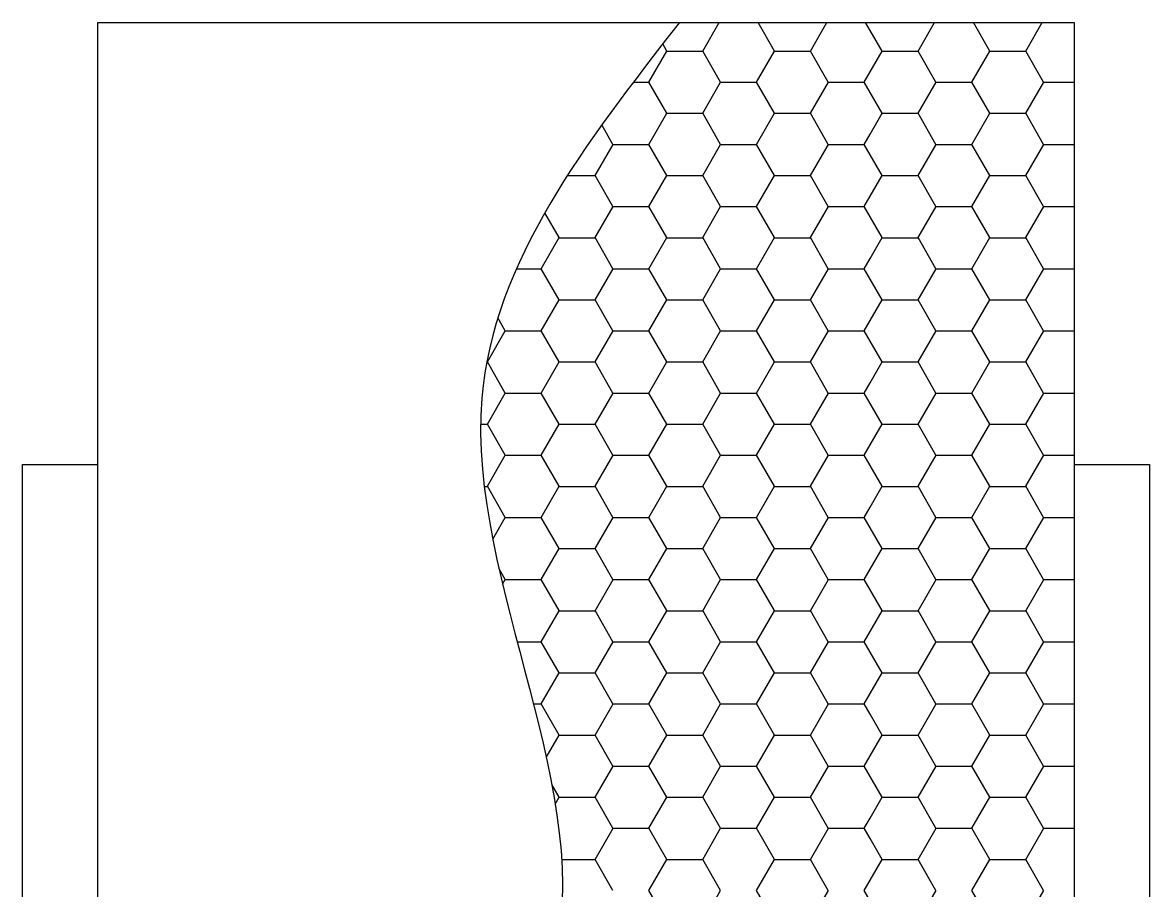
# Model space of a CAD drawing. Header units: inches. Extents: x 11.8 to 54.3, y 10.8 to 35.6.
# Drawn here: x 20.1966 to 20.4957, y 27.4049 to 27.6352 of the extents above; entities that cross this region are included whole.
import ezdxf

# ---------------------------------------------------------------- set-up
doc = ezdxf.new("R2010")
doc.units = ezdxf.units.IN
doc.header["$MEASUREMENT"] = 0
doc.layers.add('02', color=2, linetype='Continuous')
doc.layers.add('4', color=4, linetype='Continuous')

msp = doc.modelspace()

# ---------------------------------------------------------------- linework, layer by layer
at = {"layer": '02'}
for p, q in [((20.37714, 27.62757), (20.38152, 27.63515)), ((20.39618, 27.62758), (20.39181, 27.63515)), ((20.40572, 27.62757), (20.41009, 27.63515)), ((20.42158, 27.63308), (20.42038, 27.63515)), ((20.43429, 27.62757), (20.43867, 27.63515)), ((20.45333, 27.62758), (20.44896, 27.63515)), ((20.46287, 27.62757), (20.46724, 27.63515)), ((20.42476, 27.62758), (20.42158, 27.63308)), ((20.36761, 27.62758), (20.36651, 27.62947)), ((20.36285, 27.61933), (20.36762, 27.62757)), ((20.36761, 27.62757), (20.37713, 27.62757)), ((20.38189, 27.61933), (20.37713, 27.62758)), ((20.39143, 27.61933), (20.39619, 27.62757)), ((20.39618, 27.62757), (20.40571, 27.62757)), ((20.41047, 27.61933), (20.40571, 27.62758)), ((20.42158, 27.62206), (20.42477, 27.62757)), ((20.42476, 27.62757), (20.43428, 27.62757)), ((20.43904, 27.61933), (20.43428, 27.62758)), ((20.44858, 27.61933), (20.45334, 27.62757)), ((20.45333, 27.62757), (20.46286, 27.62757)), ((20.46762, 27.61933), (20.46285, 27.62758)), ((20.42, 27.61933), (20.42158, 27.62206)), ((20.35872, 27.61932), (20.36284, 27.61932)), ((20.36761, 27.61108), (20.36284, 27.61933)), ((20.37714, 27.61108), (20.3819, 27.61933)), ((20.38189, 27.61932), (20.39142, 27.61932)), ((20.39618, 27.61108), (20.39142, 27.61933)), ((20.40572, 27.61108), (20.41048, 27.61933)), ((20.41047, 27.61932), (20.41999, 27.61932)), ((20.42158, 27.61658), (20.41999, 27.61933)), ((20.43429, 27.61108), (20.43905, 27.61933)), ((20.43904, 27.61932), (20.44857, 27.61932)), ((20.45333, 27.61108), (20.44857, 27.61933)), ((20.46287, 27.61108), (20.46763, 27.61933)), ((20.46762, 27.61932), (20.4757, 27.61932)), ((20.42476, 27.61108), (20.42158, 27.61658)), ((20.36285, 27.60283), (20.36762, 27.61108)), ((20.36761, 27.61107), (20.37713, 27.61107)), ((20.38189, 27.60283), (20.37713, 27.61108)), ((20.39143, 27.60283), (20.39619, 27.61108)), ((20.39618, 27.61107), (20.40571, 27.61107)), ((20.41047, 27.60283), (20.40571, 27.61108)), ((20.42158, 27.60556), (20.42477, 27.61108)), ((20.42476, 27.61107), (20.43428, 27.61107)), ((20.43904, 27.60283), (20.43428, 27.61108)), ((20.44858, 27.60283), (20.45334, 27.61108)), ((20.45333, 27.61107), (20.46286, 27.61107)), ((20.46762, 27.60283), (20.46285, 27.61108)), ((20.35332, 27.60283), (20.35035, 27.60798)), ((20.42, 27.60283), (20.42158, 27.60556)), ((20.34857, 27.59458), (20.35333, 27.60283)), ((20.35332, 27.60282), (20.36284, 27.60282)), ((20.36761, 27.59458), (20.36284, 27.60283)), ((20.37714, 27.59458), (20.3819, 27.60283)), ((20.38189, 27.60282), (20.39142, 27.60282)), ((20.39618, 27.59458), (20.39142, 27.60283)), ((20.40572, 27.59458), (20.41048, 27.60283)), ((20.41047, 27.60282), (20.41999, 27.60282)), ((20.42158, 27.60008), (20.41999, 27.60283)), ((20.43429, 27.59458), (20.43905, 27.60283)), ((20.43904, 27.60282), (20.44857, 27.60282)), ((20.45333, 27.59458), (20.44857, 27.60283)), ((20.46287, 27.59458), (20.46763, 27.60283)), ((20.46762, 27.60282), (20.4757, 27.60282)), ((20.42476, 27.59458), (20.42158, 27.60008)), ((20.34123, 27.59457), (20.34856, 27.59457)), ((20.35332, 27.58634), (20.34856, 27.59458)), ((20.36285, 27.58633), (20.36762, 27.59458)), ((20.36761, 27.59457), (20.37713, 27.59457)), ((20.38189, 27.58634), (20.37713, 27.59458)), ((20.39143, 27.58633), (20.39619, 27.59458)), ((20.39618, 27.59457), (20.40571, 27.59457)), ((20.41047, 27.58634), (20.40571, 27.59458)), ((20.42158, 27.58906), (20.42477, 27.59458)), ((20.42476, 27.59457), (20.43428, 27.59457)), ((20.43904, 27.58634), (20.43428, 27.59458)), ((20.44858, 27.58633), (20.45334, 27.59458)), ((20.45333, 27.59457), (20.46286, 27.59457)), ((20.46762, 27.58634), (20.46285, 27.59458)), ((20.42, 27.58633), (20.42158, 27.58906)), ((20.33903, 27.57809), (20.33523, 27.58467)), ((20.34857, 27.57808), (20.35333, 27.58633)), ((20.35332, 27.58632), (20.36284, 27.58632)), ((20.36761, 27.57809), (20.36284, 27.58634)), ((20.37714, 27.57808), (20.3819, 27.58633)), ((20.38189, 27.58632), (20.39142, 27.58632)), ((20.39618, 27.57809), (20.39142, 27.58634)), ((20.40572, 27.57808), (20.41048, 27.58633)), ((20.41047, 27.58632), (20.41999, 27.58632)), ((20.42158, 27.58358), (20.41999, 27.58634)), ((20.43429, 27.57808), (20.43905, 27.58633)), ((20.43904, 27.58632), (20.44857, 27.58632)), ((20.45333, 27.57809), (20.44857, 27.58634)), ((20.46287, 27.57808), (20.46763, 27.58633)), ((20.46762, 27.58632), (20.4757, 27.58632)), ((20.42476, 27.57809), (20.42158, 27.58358)), ((20.33428, 27.56983), (20.33904, 27.57808)), ((20.33903, 27.57807), (20.34856, 27.57807)), ((20.35332, 27.56984), (20.34856, 27.57809)), ((20.36285, 27.56983), (20.36762, 27.57808)), ((20.36761, 27.57807), (20.37713, 27.57807)), ((20.38189, 27.56984), (20.37713, 27.57809)), ((20.39143, 27.56983), (20.39619, 27.57808)), ((20.39618, 27.57807), (20.40571, 27.57807)), ((20.41047, 27.56984), (20.40571, 27.57809)), ((20.42158, 27.57256), (20.42477, 27.57808)), ((20.42476, 27.57807), (20.43428, 27.57807)), ((20.43904, 27.56984), (20.43428, 27.57809)), ((20.44858, 27.56983), (20.45334, 27.57808)), ((20.45333, 27.57807), (20.46286, 27.57807)), ((20.46762, 27.56984), (20.46285, 27.57809)), ((20.42, 27.56983), (20.42158, 27.57256)), ((20.3277, 27.56982), (20.33427, 27.56982)), ((20.33903, 27.56159), (20.33427, 27.56984)), ((20.34857, 27.56158), (20.35333, 27.56983)), ((20.35332, 27.56982), (20.36284, 27.56982)), ((20.36761, 27.56159), (20.36284, 27.56984)), ((20.37714, 27.56158), (20.3819, 27.56983)), ((20.38189, 27.56982), (20.39142, 27.56982)), ((20.39618, 27.56159), (20.39142, 27.56984)), ((20.40572, 27.56158), (20.41048, 27.56983)), ((20.41047, 27.56982), (20.41999, 27.56982)), ((20.42158, 27.56709), (20.41999, 27.56984)), ((20.43429, 27.56158), (20.43905, 27.56983)), ((20.43904, 27.56982), (20.44857, 27.56982)), ((20.45333, 27.56159), (20.44857, 27.56984)), ((20.46287, 27.56158), (20.46763, 27.56983)), ((20.46762, 27.56982), (20.4757, 27.56982)), ((20.42476, 27.56159), (20.42158, 27.56709)), ((20.33428, 27.55333), (20.33904, 27.56158)), ((20.33903, 27.56158), (20.34856, 27.56158)), ((20.35332, 27.55334), (20.34856, 27.56159)), ((20.36285, 27.55333), (20.36762, 27.56158)), ((20.36761, 27.56158), (20.37713, 27.56158)), ((20.38189, 27.55334), (20.37713, 27.56159)), ((20.39143, 27.55333), (20.39619, 27.56158)), ((20.39618, 27.56158), (20.40571, 27.56158)), ((20.41047, 27.55334), (20.40571, 27.56159)), ((20.42158, 27.55607), (20.42477, 27.56158)), ((20.42476, 27.56158), (20.43428, 27.56158)), ((20.43904, 27.55334), (20.43428, 27.56159)), ((20.44858, 27.55333), (20.45334, 27.56158)), ((20.45333, 27.56158), (20.46286, 27.56158)), ((20.46762, 27.55334), (20.46285, 27.56159)), ((20.32474, 27.55334), (20.32276, 27.55678)), ((20.42, 27.55333), (20.42158, 27.55607)), ((20.31999, 27.54509), (20.32475, 27.55333)), ((20.32474, 27.55333), (20.33427, 27.55333)), ((20.33903, 27.54509), (20.33427, 27.55334)), ((20.34857, 27.54509), (20.35333, 27.55333)), ((20.35332, 27.55333), (20.36284, 27.55333)), ((20.36761, 27.54509), (20.36284, 27.55334)), ((20.37714, 27.54509), (20.3819, 27.55333)), ((20.38189, 27.55333), (20.39142, 27.55333)), ((20.39618, 27.54509), (20.39142, 27.55334)), ((20.40572, 27.54509), (20.41048, 27.55333)), ((20.41047, 27.55333), (20.41999, 27.55333)), ((20.42158, 27.55059), (20.41999, 27.55334)), ((20.43429, 27.54509), (20.43905, 27.55333)), ((20.43904, 27.55333), (20.44857, 27.55333)), ((20.45333, 27.54509), (20.44857, 27.55334)), ((20.46287, 27.54509), (20.46763, 27.55333)), ((20.46762, 27.55333), (20.4757, 27.55333)), ((20.42476, 27.54509), (20.42158, 27.55059)), ((20.31981, 27.54508), (20.31998, 27.54508)), ((20.32474, 27.53684), (20.31998, 27.54509)), ((20.33428, 27.53684), (20.33904, 27.54509)), ((20.33903, 27.54508), (20.34856, 27.54508)), ((20.35332, 27.53684), (20.34856, 27.54509)), ((20.36285, 27.53684), (20.36762, 27.54509)), ((20.36761, 27.54508), (20.37713, 27.54508)), ((20.38189, 27.53684), (20.37713, 27.54509)), ((20.39143, 27.53684), (20.39619, 27.54509)), ((20.39618, 27.54508), (20.40571, 27.54508)), ((20.41047, 27.53684), (20.40571, 27.54509)), ((20.42158, 27.53957), (20.42477, 27.54509)), ((20.42476, 27.54508), (20.43428, 27.54508)), ((20.43904, 27.53684), (20.43428, 27.54509)), ((20.44858, 27.53684), (20.45334, 27.54509)), ((20.45333, 27.54508), (20.46286, 27.54508)), ((20.46762, 27.53684), (20.46285, 27.54509)), ((20.42, 27.53684), (20.42158, 27.53957)), ((20.31999, 27.52859), (20.32475, 27.53684)), ((20.32474, 27.53683), (20.33427, 27.53683)), ((20.33903, 27.52859), (20.33427, 27.53684)), ((20.34857, 27.52859), (20.35333, 27.53684)), ((20.35332, 27.53683), (20.36284, 27.53683)), ((20.36761, 27.52859), (20.36284, 27.53684)), ((20.37714, 27.52859), (20.3819, 27.53684)), ((20.38189, 27.53683), (20.39142, 27.53683)), ((20.39618, 27.52859), (20.39142, 27.53684)), ((20.40572, 27.52859), (20.41048, 27.53684)), ((20.41047, 27.53683), (20.41999, 27.53683)), ((20.42158, 27.53409), (20.41999, 27.53684)), ((20.43429, 27.52859), (20.43905, 27.53684)), ((20.43904, 27.53683), (20.44857, 27.53683)), ((20.45333, 27.52859), (20.44857, 27.53684)), ((20.46287, 27.52859), (20.46763, 27.53684)), ((20.46762, 27.53683), (20.4757, 27.53683)), ((20.42476, 27.52859), (20.42158, 27.53409)), ((20.31819, 27.52858), (20.31998, 27.52858)), ((20.32474, 27.52034), (20.31998, 27.52859)), ((20.33428, 27.52034), (20.33904, 27.52859)), ((20.33903, 27.52858), (20.34856, 27.52858)), ((20.35332, 27.52034), (20.34856, 27.52859)), ((20.36285, 27.52034), (20.36762, 27.52859)), ((20.36761, 27.52858), (20.37713, 27.52858)), ((20.38189, 27.52034), (20.37713, 27.52859)), ((20.39143, 27.52034), (20.39619, 27.52859)), ((20.39618, 27.52858), (20.40571, 27.52858)), ((20.41047, 27.52034), (20.40571, 27.52859)), ((20.42158, 27.52307), (20.42477, 27.52859)), ((20.42476, 27.52858), (20.43428, 27.52858)), ((20.43904, 27.52034), (20.43428, 27.52859)), ((20.44858, 27.52034), (20.45334, 27.52859)), ((20.45333, 27.52858), (20.46286, 27.52858)), ((20.46762, 27.52034), (20.46285, 27.52859)), ((20.42, 27.52034), (20.42158, 27.52307)), ((20.31999, 27.51209), (20.32475, 27.52034)), ((20.32474, 27.52033), (20.33427, 27.52033)), ((20.33903, 27.5121), (20.33427, 27.52034)), ((20.34857, 27.51209), (20.35333, 27.52034)), ((20.35332, 27.52033), (20.36284, 27.52033)), ((20.36761, 27.5121), (20.36284, 27.52034)), ((20.37714, 27.51209), (20.3819, 27.52034)), ((20.38189, 27.52033), (20.39142, 27.52033)), ((20.39618, 27.5121), (20.39142, 27.52034)), ((20.40572, 27.51209), (20.41048, 27.52034)), ((20.41047, 27.52033), (20.41999, 27.52033)), ((20.42158, 27.51759), (20.41999, 27.52034)), ((20.43429, 27.51209), (20.43905, 27.52034)), ((20.43904, 27.52033), (20.44857, 27.52033)), ((20.45333, 27.5121), (20.44857, 27.52034)), ((20.46287, 27.51209), (20.46763, 27.52034)), ((20.46762, 27.52033), (20.4757, 27.52033)), ((20.42476, 27.5121), (20.42158, 27.51759)), ((20.4757, 27.51786), (20.4957, 27.51786)), ((20.31917, 27.51208), (20.31998, 27.51208)), ((20.32474, 27.50385), (20.31998, 27.5121)), ((20.33428, 27.50384), (20.33904, 27.51209)), ((20.33903, 27.51208), (20.34856, 27.51208)), ((20.35332, 27.50385), (20.34856, 27.5121)), ((20.36285, 27.50384), (20.36762, 27.51209)), ((20.36761, 27.51208), (20.37713, 27.51208)), ((20.38189, 27.50385), (20.37713, 27.5121)), ((20.39143, 27.50384), (20.39619, 27.51209)), ((20.39618, 27.51208), (20.40571, 27.51208)), ((20.41047, 27.50385), (20.40571, 27.5121)), ((20.42158, 27.50657), (20.42477, 27.51209)), ((20.42476, 27.51208), (20.43428, 27.51208)), ((20.43904, 27.50385), (20.43428, 27.5121)), ((20.44858, 27.50384), (20.45334, 27.51209)), ((20.45333, 27.51208), (20.46286, 27.51208)), ((20.46762, 27.50385), (20.46285, 27.5121)), ((20.42, 27.50384), (20.42158, 27.50657)), ((20.32142, 27.49807), (20.32475, 27.50384)), ((20.32474, 27.50383), (20.33427, 27.50383)), ((20.33903, 27.4956), (20.33427, 27.50385)), ((20.34857, 27.49559), (20.35333, 27.50384)), ((20.35332, 27.50383), (20.36284, 27.50383)), ((20.36761, 27.4956), (20.36284, 27.50385)), ((20.37714, 27.49559), (20.3819, 27.50384)), ((20.38189, 27.50383), (20.39142, 27.50383)), ((20.39618, 27.4956), (20.39142, 27.50385)), ((20.40572, 27.49559), (20.41048, 27.50384)), ((20.41047, 27.50383), (20.41999, 27.50383)), ((20.42158, 27.50109), (20.41999, 27.50385)), ((20.43429, 27.49559), (20.43905, 27.50384)), ((20.43904, 27.50383), (20.44857, 27.50383)), ((20.45333, 27.4956), (20.44857, 27.50385)), ((20.46287, 27.49559), (20.46763, 27.50384)), ((20.46762, 27.50383), (20.4757, 27.50383)), ((20.42476, 27.4956), (20.42158, 27.50109)), ((20.33428, 27.48734), (20.33904, 27.49559)), ((20.33903, 27.49558), (20.34856, 27.49558)), ((20.35332, 27.48735), (20.34856, 27.4956)), ((20.36285, 27.48734), (20.36762, 27.49559)), ((20.36761, 27.49558), (20.37713, 27.49558)), ((20.38189, 27.48735), (20.37713, 27.4956)), ((20.39143, 27.48734), (20.39619, 27.49559)), ((20.39618, 27.49558), (20.40571, 27.49558)), ((20.41047, 27.48735), (20.40571, 27.4956)), ((20.42158, 27.49007), (20.42477, 27.49559)), ((20.42476, 27.49558), (20.43428, 27.49558)), ((20.43904, 27.48735), (20.43428, 27.4956)), ((20.44858, 27.48734), (20.45334, 27.49559)), ((20.45333, 27.49558), (20.46286, 27.49558)), ((20.46762, 27.48735), (20.46285, 27.4956)), ((20.32474, 27.48735), (20.32309, 27.49021)), ((20.42, 27.48734), (20.42158, 27.49007)), ((20.32404, 27.48611), (20.32475, 27.48734)), ((20.32474, 27.48734), (20.33427, 27.48734)), ((20.33903, 27.4791), (20.33427, 27.48735)), ((20.34857, 27.47909), (20.35333, 27.48734)), ((20.35332, 27.48734), (20.36284, 27.48734)), ((20.36761, 27.4791), (20.36284, 27.48735)), ((20.37714, 27.47909), (20.3819, 27.48734)), ((20.38189, 27.48734), (20.39142, 27.48734)), ((20.39618, 27.4791), (20.39142, 27.48735)), ((20.40572, 27.47909), (20.41048, 27.48734)), ((20.41047, 27.48734), (20.41999, 27.48734)), ((20.42158, 27.4846), (20.41999, 27.48735)), ((20.43429, 27.47909), (20.43905, 27.48734)), ((20.43904, 27.48734), (20.44857, 27.48734)), ((20.45333, 27.4791), (20.44857, 27.48735)), ((20.46287, 27.47909), (20.46763, 27.48734)), ((20.46762, 27.48734), (20.4757, 27.48734)), ((20.42476, 27.4791), (20.42158, 27.4846)), ((20.33428, 27.47085), (20.33904, 27.47909)), ((20.33903, 27.47909), (20.34856, 27.47909)), ((20.35332, 27.47085), (20.34856, 27.4791)), ((20.36285, 27.47085), (20.36762, 27.47909)), ((20.36761, 27.47909), (20.37713, 27.47909)), ((20.38189, 27.47085), (20.37713, 27.4791)), ((20.39143, 27.47085), (20.39619, 27.47909)), ((20.39618, 27.47909), (20.40571, 27.47909)), ((20.41047, 27.47085), (20.40571, 27.4791)), ((20.42158, 27.47358), (20.42477, 27.47909)), ((20.42476, 27.47909), (20.43428, 27.47909)), ((20.43904, 27.47085), (20.43428, 27.4791)), ((20.44858, 27.47085), (20.45334, 27.47909)), ((20.45333, 27.47909), (20.46286, 27.47909)), ((20.46762, 27.47085), (20.46285, 27.4791)), ((20.42, 27.47085), (20.42158, 27.47358)), ((20.32789, 27.47084), (20.33427, 27.47084)), ((20.33903, 27.4626), (20.33427, 27.47085)), ((20.34857, 27.4626), (20.35333, 27.47085)), ((20.35332, 27.47084), (20.36284, 27.47084)), ((20.36761, 27.4626), (20.36284, 27.47085)), ((20.37714, 27.4626), (20.3819, 27.47085)), ((20.38189, 27.47084), (20.39142, 27.47084)), ((20.39618, 27.4626), (20.39142, 27.47085)), ((20.40572, 27.4626), (20.41048, 27.47085)), ((20.41047, 27.47084), (20.41999, 27.47084)), ((20.42158, 27.4681), (20.41999, 27.47085)), ((20.43429, 27.4626), (20.43905, 27.47085)), ((20.43904, 27.47084), (20.44857, 27.47084)), ((20.45333, 27.4626), (20.44857, 27.47085)), ((20.46287, 27.4626), (20.46763, 27.47085)), ((20.46762, 27.47084), (20.4757, 27.47084)), ((20.42476, 27.4626), (20.42158, 27.4681)), ((20.33428, 27.45435), (20.33904, 27.4626)), ((20.33903, 27.46259), (20.34856, 27.46259)), ((20.35332, 27.45435), (20.34856, 27.4626)), ((20.36285, 27.45435), (20.36762, 27.4626)), ((20.36761, 27.46259), (20.37713, 27.46259)), ((20.38189, 27.45435), (20.37713, 27.4626)), ((20.39143, 27.45435), (20.39619, 27.4626)), ((20.39618, 27.46259), (20.40571, 27.46259)), ((20.41047, 27.45435), (20.40571, 27.4626)), ((20.42158, 27.45708), (20.42477, 27.4626)), ((20.42476, 27.46259), (20.43428, 27.46259)), ((20.43904, 27.45435), (20.43428, 27.4626)), ((20.44858, 27.45435), (20.45334, 27.4626)), ((20.45333, 27.46259), (20.46286, 27.46259)), ((20.46762, 27.45435), (20.46285, 27.4626)), ((20.42, 27.45435), (20.42158, 27.45708)), ((20.33221, 27.45434), (20.33427, 27.45434)), ((20.33903, 27.4461), (20.33427, 27.45435)), ((20.34857, 27.4461), (20.35333, 27.45435)), ((20.35332, 27.45434), (20.36284, 27.45434)), ((20.36761, 27.4461), (20.36284, 27.45435)), ((20.37714, 27.4461), (20.3819, 27.45435)), ((20.38189, 27.45434), (20.39142, 27.45434)), ((20.39618, 27.4461), (20.39142, 27.45435)), ((20.40572, 27.4461), (20.41048, 27.45435)), ((20.41047, 27.45434), (20.41999, 27.45434)), ((20.42158, 27.4516), (20.41999, 27.45435)), ((20.43429, 27.4461), (20.43905, 27.45435)), ((20.43904, 27.45434), (20.44857, 27.45434)), ((20.45333, 27.4461), (20.44857, 27.45435)), ((20.46287, 27.4461), (20.46763, 27.45435)), ((20.46762, 27.45434), (20.4757, 27.45434)), ((20.42476, 27.4461), (20.42158, 27.4516)), ((20.33561, 27.44015), (20.33904, 27.4461)), ((20.33903, 27.44609), (20.34856, 27.44609)), ((20.35332, 27.43786), (20.34856, 27.4461)), ((20.36285, 27.43785), (20.36762, 27.4461)), ((20.36761, 27.44609), (20.37713, 27.44609)), ((20.38189, 27.43786), (20.37713, 27.4461)), ((20.39143, 27.43785), (20.39619, 27.4461)), ((20.39618, 27.44609), (20.40571, 27.44609)), ((20.41047, 27.43786), (20.40571, 27.4461)), ((20.42158, 27.44058), (20.42477, 27.4461)), ((20.42476, 27.44609), (20.43428, 27.44609)), ((20.43904, 27.43786), (20.43428, 27.4461)), ((20.44858, 27.43785), (20.45334, 27.4461)), ((20.45333, 27.44609), (20.46286, 27.44609)), ((20.46762, 27.43786), (20.46285, 27.4461)), ((20.42, 27.43785), (20.42158, 27.44058)), ((20.34857, 27.4296), (20.35333, 27.43785)), ((20.35332, 27.43784), (20.36284, 27.43784)), ((20.36761, 27.42961), (20.36284, 27.43786)), ((20.37714, 27.4296), (20.3819, 27.43785)), ((20.38189, 27.43784), (20.39142, 27.43784)), ((20.39618, 27.42961), (20.39142, 27.43786)), ((20.40572, 27.4296), (20.41048, 27.43785)), ((20.41047, 27.43784), (20.41999, 27.43784)), ((20.42158, 27.4351), (20.41999, 27.43786)), ((20.43429, 27.4296), (20.43905, 27.43785)), ((20.43904, 27.43784), (20.44857, 27.43784)), ((20.45333, 27.42961), (20.44857, 27.43786)), ((20.46287, 27.4296), (20.46763, 27.43785)), ((20.46762, 27.43784), (20.4757, 27.43784)), ((20.42476, 27.42961), (20.42158, 27.4351)), ((20.33903, 27.42961), (20.33707, 27.433)), ((20.33799, 27.42778), (20.33904, 27.4296)), ((20.33903, 27.42959), (20.34856, 27.42959)), ((20.35332, 27.42136), (20.34856, 27.42961)), ((20.36285, 27.42135), (20.36762, 27.4296)), ((20.36761, 27.42959), (20.37713, 27.42959)), ((20.38189, 27.42136), (20.37713, 27.42961)), ((20.39143, 27.42135), (20.39619, 27.4296)), ((20.39618, 27.42959), (20.40571, 27.42959)), ((20.41047, 27.42136), (20.40571, 27.42961)), ((20.42158, 27.42408), (20.42477, 27.4296)), ((20.42476, 27.42959), (20.43428, 27.42959)), ((20.43904, 27.42136), (20.43428, 27.42961)), ((20.44858, 27.42135), (20.45334, 27.4296)), ((20.45333, 27.42959), (20.46286, 27.42959)), ((20.46762, 27.42136), (20.46285, 27.42961)), ((20.42, 27.42135), (20.42158, 27.42408)), ((20.34857, 27.4131), (20.35333, 27.42135)), ((20.35332, 27.42134), (20.36284, 27.42134)), ((20.36761, 27.41311), (20.36284, 27.42136)), ((20.37714, 27.4131), (20.3819, 27.42135)), ((20.38189, 27.42134), (20.39142, 27.42134)), ((20.39618, 27.41311), (20.39142, 27.42136)), ((20.40572, 27.4131), (20.41048, 27.42135)), ((20.41047, 27.42134), (20.41999, 27.42134)), ((20.42158, 27.41861), (20.41999, 27.42136)), ((20.43429, 27.4131), (20.43905, 27.42135)), ((20.43904, 27.42134), (20.44857, 27.42134)), ((20.45333, 27.41311), (20.44857, 27.42136)), ((20.46287, 27.4131), (20.46763, 27.42135)), ((20.46762, 27.42134), (20.4757, 27.42134)), ((20.42476, 27.41311), (20.42158, 27.41861)), ((20.3397, 27.4131), (20.34856, 27.4131)), ((20.35332, 27.40486), (20.34856, 27.41311)), ((20.36285, 27.40485), (20.36762, 27.4131)), ((20.36761, 27.4131), (20.37713, 27.4131)), ((20.38189, 27.40486), (20.37713, 27.41311)), ((20.39143, 27.40485), (20.39619, 27.4131)), ((20.39618, 27.4131), (20.40571, 27.4131)), ((20.41047, 27.40486), (20.40571, 27.41311)), ((20.42158, 27.40759), (20.42477, 27.4131)), ((20.42476, 27.4131), (20.43428, 27.4131)), ((20.43904, 27.40486), (20.43428, 27.41311)), ((20.44858, 27.40485), (20.45334, 27.4131)), ((20.45333, 27.4131), (20.46286, 27.4131)), ((20.46762, 27.40486), (20.46285, 27.41311)), ((20.42, 27.40485), (20.42158, 27.40759)), ((20.36761, 27.39661), (20.36284, 27.40486)), ((20.37714, 27.39661), (20.3819, 27.40485)), ((20.39618, 27.39661), (20.39142, 27.40486)), ((20.40572, 27.39661), (20.41048, 27.40485)), ((20.42158, 27.40211), (20.41999, 27.40486)), ((20.43429, 27.39661), (20.43905, 27.40485)), ((20.45333, 27.39661), (20.44857, 27.40486)), ((20.46287, 27.39661), (20.46763, 27.40485))]:
    msp.add_line(p, q, dxfattribs=at)
msp.add_spline([(20.37094, 27.63515), (20.3185, 27.53546), (20.33701, 27.38442), (20.25681, 27.27345), (20.26607, 27.10391), (20.21662, 26.96212)], degree=3, dxfattribs=at)
at = {"layer": '4'}
for p, q in [((20.21662, 26.70399), (20.21662, 27.63515)), ((20.21662, 27.63515), (20.4757, 27.63515)), ((20.4757, 27.63515), (20.4757, 26.70399)), ((20.19662, 26.68399), (20.19662, 27.51786)), ((20.19662, 27.51786), (20.21662, 27.51786)), ((20.4957, 27.51786), (20.4957, 26.68399))]:
    msp.add_line(p, q, dxfattribs=at)

doc.saveas('drawing.dxf')
